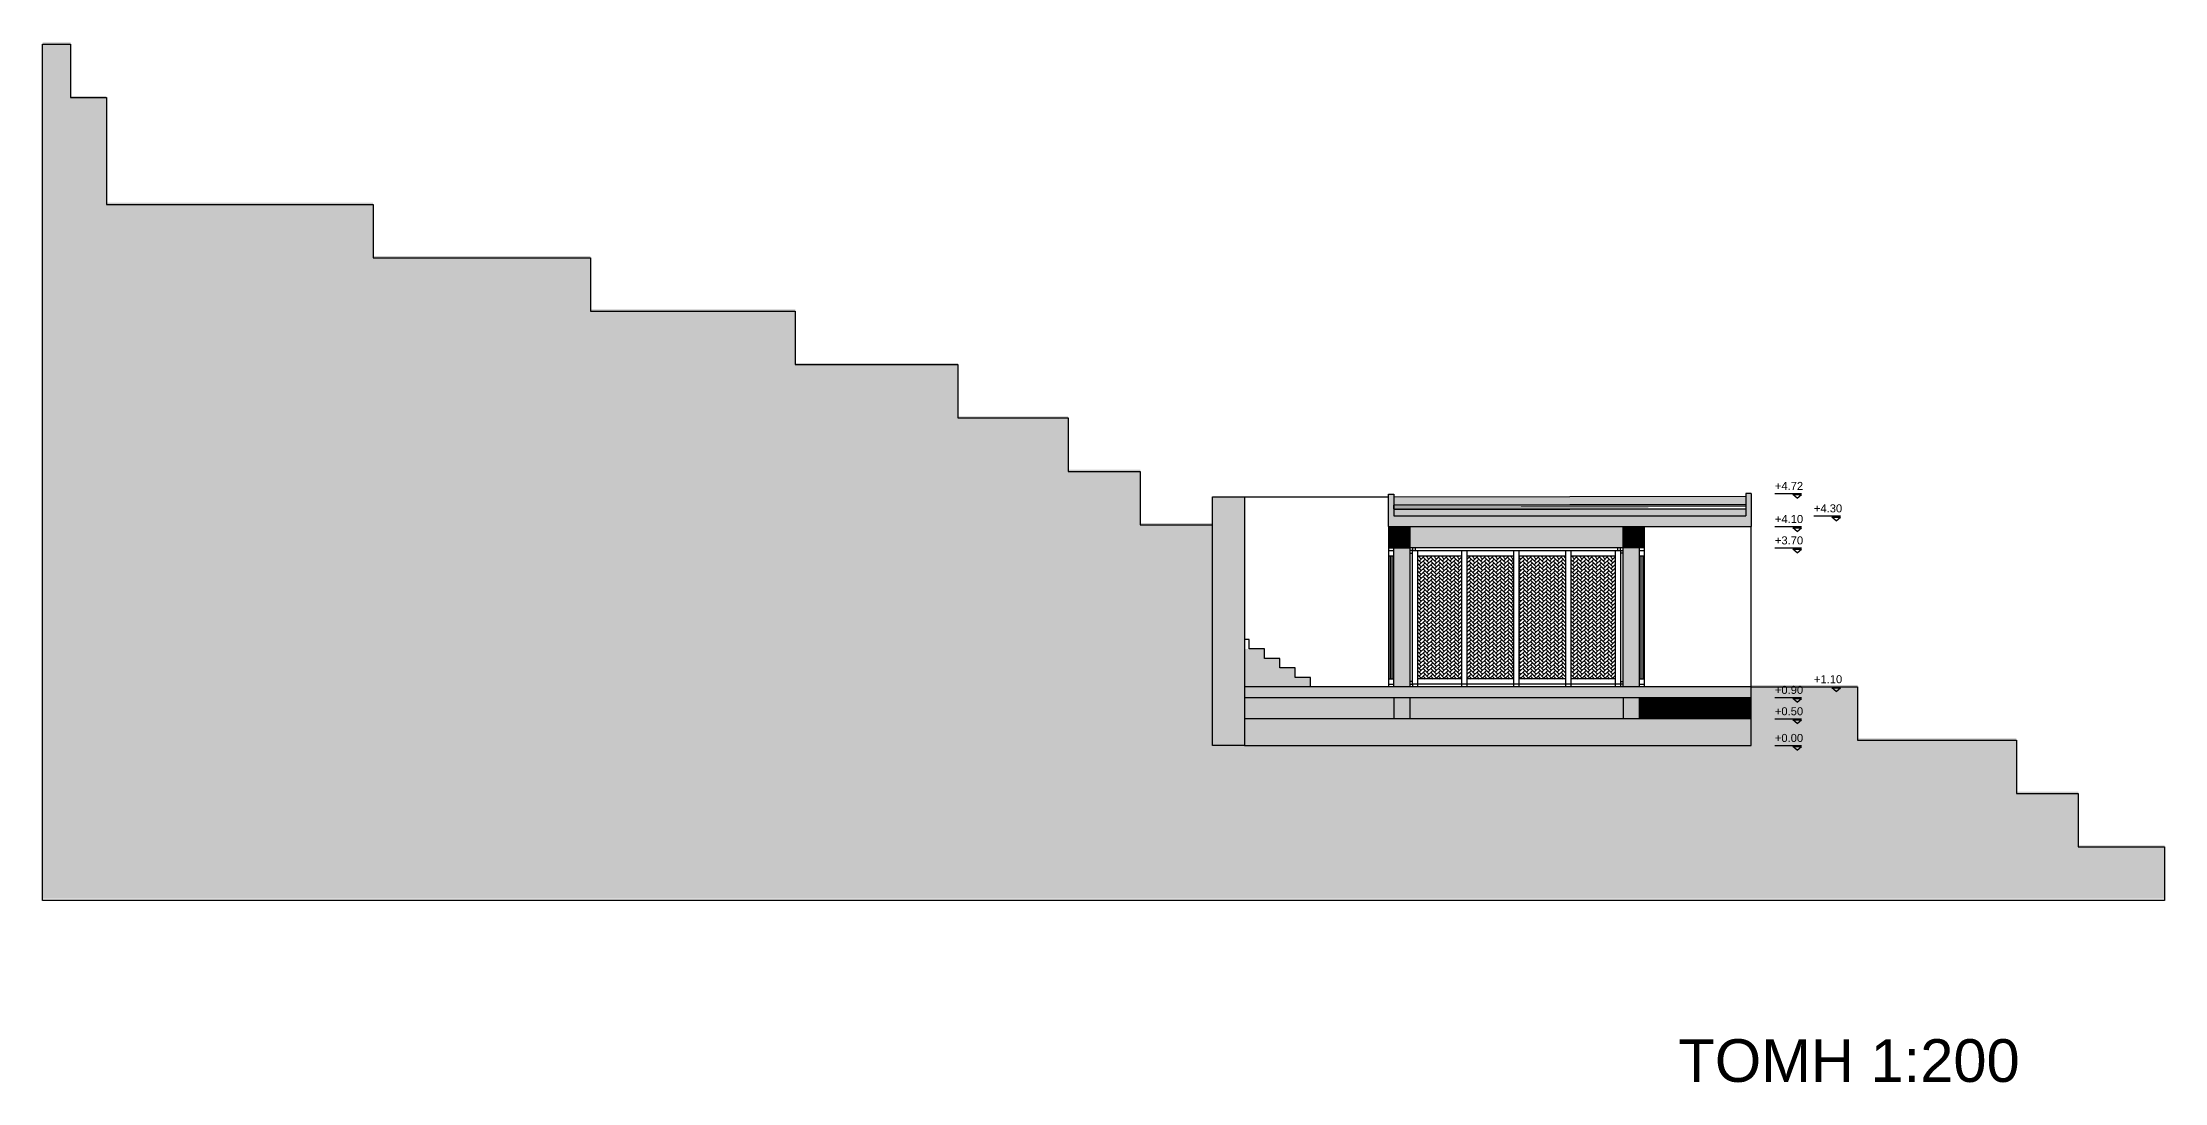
# Model space of a CAD drawing. Header units: millimetres. Extents: x 3409 to 3822, y 896 to 1108.
# Drawn here: x 3782.5 to 3822.28, y 1076.51 to 1095.99 of the extents above; entities that cross this region are included whole.
import ezdxf

# ---------------------------------------------------------------- set-up
doc = ezdxf.new("R2010")
doc.units = ezdxf.units.MM
for name, color, linetype in [('a-epipla', 8, 'Continuous'), ('a-skales', 4, 'Continuous'), ('a-toixoi', 5, 'Continuous'), ('edafos', 2, 'Continuous'), ('Hatch', 27, 'Continuous'), ('Layer1', 5, 'Continuous'), ('line', 1, 'Continuous'), ('toixoi_provolh', 150, 'Continuous')]:
    doc.layers.add(name, color=color, linetype=linetype)
doc.styles.get("Standard").update_dxf_attribs({"font": 'arial.ttf'})
doc.linetypes.add('BATTING', pattern='A,0.00254,-2.54,[134,ltypeshp.shx,S=2.54,R=0,X=-2.54,Y=0],-5.08,[134,ltypeshp.shx,S=2.54,R=180,X=2.54,Y=0],-2.54', length=10.16254)
pattern_1 = [(0, (280.9093, -242.173434), (0.055245, 0.055245), [0.055245, -0.055245]), (0, (280.9093, -242.15272), (0.055245, 0.055245), [0.055245, -0.055245]), (0, (280.9093, -242.132), (0.055245, 0.055245), [0.055245, -0.055245]), (90, (280.916203, -242.125095), (-0.055245, 0.055245), [0.055245, -0.055245]), (90, (280.93692, -242.125095), (-0.055245, 0.055245), [0.055245, -0.055245]), (90, (280.957637, -242.125095), (-0.055245, 0.055245), [0.055245, -0.055245])]

msp = doc.modelspace()

# ---------------------------------------------------------------- hatches: boundary and pattern name
at = {"layer": 'a-epipla', "true_color": 0x000000}
h = msp.add_hatch(color=18, dxfattribs=at)
h.dxf.hatch_style = 1
h.paths.add_polyline_path([(3814.533, 1087.542), (3814.433, 1087.542), (3814.433, 1087.122), (3807.833, 1087.122), (3807.833, 1087.532), (3807.733, 1087.532), (3807.733, 1086.922), (3814.533, 1086.922)])
at = {"layer": 'a-epipla'}
h = msp.add_hatch(dxfattribs=at)
h.set_pattern_fill('AR-HBONE', color=256, scale=0.0005)
h.set_pattern_definition([(45, (925.71913, -309.039257), (0, 0.071842049), [0.1524, -0.0508]), (135, (925.755053, -309.003336), (7e-18, 0.071842049), [0.1524, -0.0508])])
h.paths.add_polyline_path([(3809.108, 1086.372), (3808.283, 1086.372), (3808.283, 1084.072), (3809.108, 1084.072)])
h.paths.add_polyline_path([(3810.083, 1086.372), (3809.208, 1086.372), (3809.208, 1084.072), (3810.083, 1084.072)])
h.paths.add_polyline_path([(3811.058, 1086.372), (3810.183, 1086.372), (3810.183, 1084.072), (3811.058, 1084.072)])
h.paths.add_polyline_path([(3811.983, 1086.372), (3811.158, 1086.372), (3811.158, 1084.072), (3811.983, 1084.072)])
h = msp.add_hatch(dxfattribs=at)
h.set_pattern_fill('EARTH', color=256, scale=0.0087)
h.set_pattern_definition(pattern_1)
h.paths.add_polyline_path([(3805.033, 1083.722), (3805.033, 1083.322), (3807.833, 1083.322), (3807.833, 1083.722)])
h.paths.add_polyline_path([(3808.133, 1083.722), (3808.133, 1083.322), (3812.133, 1083.322), (3812.133, 1083.722)])
h = msp.add_hatch(dxfattribs=at)
h.set_pattern_fill('EARTH', color=256, scale=0.0087)
h.set_pattern_definition(pattern_1)
h.paths.add_polyline_path([(3812.433, 1083.722), (3812.433, 1083.322), (3814.533, 1083.322), (3814.533, 1083.722)])
at = {"layer": 'a-skales', "true_color": 0x000000}
h = msp.add_hatch(dxfattribs=at)
h.set_pattern_fill('AR-SAND', color=18, scale=0.0085)
h.set_pattern_definition([(37.5, (280.9093, -242.14095), (-0.013600266, 0.416001252), [0, -0.328168, 0, -0.36703, 0, -0.3508375]), (7.5, (280.9093, -242.14095), (0.38209479, 0.609301335), [0, -0.177038, 0, -0.295783, 0, -0.1133475]), (327.5, (280.64374, -242.14095), (0.672343515, 0.001221607), [0, -0.10795, 0, -0.38862, 0, -0.507365]), (317.5, (280.64374, -242.14095), (0.649022985, 0.189489925), [0, -0.053975, 0, -0.254762, 0, -0.291465])])
h.paths.add_polyline_path([(3804.433, 1086.989), (3803.08, 1086.989), (3803.08, 1087.989), (3801.727, 1087.989), (3801.727, 1088.989), (3799.662, 1088.989), (3799.662, 1089.989), (3796.613, 1089.989), (3796.613, 1090.989), (3792.774, 1090.989), (3792.774, 1091.989), (3788.703, 1091.99), (3788.703, 1092.99), (3783.703, 1092.99), (3783.703, 1094.989), (3783.033, 1094.989), (3783.033, 1095.989), (3782.506, 1095.989), (3782.505, 1079.955), (3822.278, 1079.955), (3822.278, 1080.955), (3820.661, 1080.955), (3820.661, 1081.955), (3819.501, 1081.955), (3819.501, 1082.955), (3816.524, 1082.955), (3816.524, 1083.955), (3814.533, 1083.955), (3814.533, 1083.755), (3814.533, 1083.355), (3814.533, 1082.855), (3805.033, 1082.855), (3804.433, 1082.855)])
at = {"layer": 'Hatch'}
h = msp.add_hatch(color=256, dxfattribs=at)
h.dxf.hatch_style = 1
h.paths.add_polyline_path([(3807.833, 1087.482), (3807.833, 1087.332), (3814.433, 1087.342), (3814.433, 1087.492)])
at = {"layer": 'Hatch', "true_color": 0x939598}
h = msp.add_hatch(color=252, dxfattribs=at)
h.dxf.hatch_style = 1
h.paths.add_polyline_path([(3808.133, 1086.922), (3808.133, 1086.522), (3812.133, 1086.522), (3812.133, 1086.922)])
at = {"layer": 'Hatch', "true_color": 0xc7c8ca}
h = msp.add_hatch(color=9, dxfattribs=at)
h.dxf.hatch_style = 1
h.paths.add_polyline_path([(3807.763, 1086.372), (3807.733, 1086.372), (3807.733, 1084.072), (3807.763, 1084.072)])
h.paths.add_polyline_path([(3807.833, 1086.372), (3807.803, 1086.372), (3807.803, 1084.072), (3807.833, 1084.072)])
at = {"layer": 'Hatch', "true_color": 0x939598}
h = msp.add_hatch(color=252, dxfattribs=at)
h.dxf.hatch_style = 1
h.paths.add_polyline_path([(3808.133, 1086.522), (3807.833, 1086.522), (3807.833, 1086.372), (3807.833, 1084.072), (3807.833, 1083.922), (3808.133, 1083.922)])
h = msp.add_hatch(color=252, dxfattribs=at)
h.dxf.hatch_style = 1
h.paths.add_polyline_path([(3812.433, 1086.522), (3812.133, 1086.522), (3812.133, 1083.922), (3812.433, 1083.922)])
at = {"layer": 'Hatch', "true_color": 0xc7c8ca}
h = msp.add_hatch(color=9, dxfattribs=at)
h.dxf.hatch_style = 1
h.paths.add_polyline_path([(3812.533, 1086.372), (3812.503, 1086.372), (3812.503, 1084.072), (3812.533, 1084.072)])
h.paths.add_polyline_path([(3812.463, 1086.372), (3812.433, 1086.372), (3812.433, 1084.072), (3812.463, 1084.072)])
at = {"layer": 'Hatch', "true_color": 0x515152}
h = msp.add_hatch(color=251, dxfattribs=at)
h.dxf.hatch_style = 1
h.paths.add_polyline_path([(3806.273, 1083.922), (3806.273, 1084.099), (3805.985, 1084.099), (3805.985, 1084.276), (3805.698, 1084.276), (3805.698, 1084.453), (3805.411, 1084.453), (3805.411, 1084.63), (3805.033, 1084.63), (3805.033, 1083.922)])
at = {"layer": 'Hatch', "true_color": 0x000000}
h = msp.add_hatch(color=18, dxfattribs=at)
h.dxf.hatch_style = 1
h.paths.add_polyline_path([(3805.033, 1083.922), (3805.033, 1083.722), (3814.533, 1083.722), (3814.533, 1083.922)])
at = {"layer": 'Layer1', "true_color": 0x000000}
h = msp.add_hatch(color=18, dxfattribs=at)
h.dxf.hatch_style = 1
h.paths.add_polyline_path([(3805.033, 1087.482), (3804.433, 1087.482), (3804.433, 1082.822), (3805.033, 1082.822), (3805.033, 1083.922)])
at = {"layer": 'Layer1', "true_color": 0x636466}
h = msp.add_hatch(color=251, dxfattribs=at)
h.dxf.hatch_style = 1
h.paths.add_polyline_path([(3814.433, 1087.122), (3814.433, 1087.252), (3807.833, 1087.242), (3807.833, 1087.122)])
at = {"layer": 'Layer1', "true_color": 0x000000, "transparency": 33554559}
h = msp.add_hatch(color=18, dxfattribs=at)
h.dxf.hatch_style = 1
h.paths.add_polyline_path([(3808.133, 1086.922), (3807.733, 1086.922), (3807.733, 1086.522), (3808.133, 1086.522)])
h = msp.add_hatch(color=18, dxfattribs=at)
h.dxf.hatch_style = 1
h.paths.add_polyline_path([(3812.533, 1086.922), (3812.133, 1086.922), (3812.133, 1086.522), (3812.533, 1086.522)])
at = {"layer": 'Layer1', "true_color": 0x939598}
h = msp.add_hatch(color=252, dxfattribs=at)
h.dxf.hatch_style = 1
h.paths.add_polyline_path([(3808.133, 1083.722), (3807.833, 1083.722), (3807.833, 1083.322), (3808.133, 1083.322)])
h.paths.add_polyline_path([(3812.433, 1083.722), (3812.133, 1083.722), (3812.133, 1083.322), (3812.433, 1083.322)])
at = {"layer": 'Layer1', "true_color": 0x000000}
h = msp.add_hatch(color=18, dxfattribs=at)
h.dxf.hatch_style = 1
h.paths.add_polyline_path([(3814.533, 1082.822), (3814.533, 1083.322), (3807.833, 1083.322), (3805.033, 1083.322), (3805.033, 1082.822)])

# ---------------------------------------------------------------- linework, layer by layer
at = {"layer": 'a-epipla'}
for p, q in [((3805.033, 1087.482), (3807.733, 1087.482)), ((3807.833, 1087.482), (3814.433, 1087.492)), ((3814.974, 1087.542), (3815.474, 1087.542)), ((3815.309, 1087.521), (3815.474, 1087.521)), ((3815.392, 1087.453), (3815.309, 1087.521)), ((3815.392, 1087.453), (3815.474, 1087.521)), ((3807.833, 1087.332), (3814.433, 1087.342)), ((3807.833, 1087.322), (3814.433, 1087.332)), ((3807.833, 1087.252), (3807.833, 1087.322)), ((3807.833, 1087.252), (3814.433, 1087.262)), ((3807.833, 1087.242), (3814.433, 1087.252)), ((3814.433, 1087.332), (3814.433, 1087.262)), ((3815.706, 1087.122), (3816.206, 1087.122)), ((3816.04, 1087.101), (3816.205, 1087.101)), ((3816.123, 1087.033), (3816.04, 1087.101)), ((3816.123, 1087.033), (3816.205, 1087.101)), ((3814.533, 1083.922), (3814.533, 1086.922)), ((3814.974, 1086.922), (3815.474, 1086.922)), ((3815.309, 1086.901), (3815.474, 1086.901)), ((3815.392, 1086.833), (3815.309, 1086.901)), ((3815.392, 1086.833), (3815.474, 1086.901)), ((3808.183, 1086.472), (3808.133, 1086.472)), ((3808.133, 1086.422), (3808.183, 1086.422)), ((3808.183, 1086.522), (3808.183, 1086.472)), ((3808.183, 1086.472), (3812.083, 1086.472)), ((3808.183, 1083.972), (3808.183, 1086.472)), ((3808.233, 1086.522), (3808.233, 1086.472)), ((3808.283, 1083.922), (3808.283, 1086.472)), ((3808.283, 1086.372), (3809.108, 1086.372)), ((3809.108, 1083.922), (3809.108, 1086.472)), ((3809.208, 1083.922), (3809.208, 1086.472)), ((3809.208, 1086.372), (3810.083, 1086.372)), ((3810.083, 1083.922), (3810.083, 1086.472)), ((3810.183, 1083.922), (3810.183, 1086.472)), ((3810.183, 1086.372), (3811.058, 1086.372)), ((3811.058, 1083.922), (3811.058, 1086.472)), ((3811.158, 1083.922), (3811.158, 1086.472)), ((3811.158, 1086.372), (3811.983, 1086.372)), ((3811.983, 1086.472), (3811.983, 1083.922)), ((3812.033, 1086.472), (3812.033, 1086.522)), ((3812.083, 1086.472), (3812.083, 1086.522)), ((3812.083, 1086.472), (3812.083, 1083.972)), ((3812.083, 1086.472), (3812.133, 1086.472)), ((3812.133, 1086.422), (3812.083, 1086.422)), ((3814.974, 1086.522), (3815.474, 1086.522)), ((3815.309, 1086.501), (3815.474, 1086.501)), ((3815.392, 1086.433), (3815.309, 1086.501)), ((3815.392, 1086.433), (3815.474, 1086.501)), ((3808.183, 1084.022), (3808.133, 1084.022)), ((3808.133, 1083.972), (3808.183, 1083.972)), ((3812.083, 1083.972), (3808.183, 1083.972)), ((3808.183, 1083.972), (3808.183, 1083.922)), ((3809.108, 1084.072), (3808.283, 1084.072)), ((3810.083, 1084.072), (3809.208, 1084.072)), ((3811.058, 1084.072), (3810.183, 1084.072)), ((3811.983, 1084.072), (3811.158, 1084.072)), ((3812.083, 1084.022), (3812.133, 1084.022)), ((3812.133, 1083.972), (3812.083, 1083.972)), ((3812.083, 1083.972), (3812.083, 1083.922)), ((3814.974, 1083.922), (3815.474, 1083.922)), ((3815.706, 1083.922), (3816.206, 1083.922)), ((3816.04, 1083.901), (3816.205, 1083.901)), ((3816.123, 1083.833), (3816.04, 1083.901)), ((3816.123, 1083.833), (3816.205, 1083.901)), ((3814.974, 1083.722), (3815.474, 1083.722)), ((3815.309, 1083.701), (3815.474, 1083.701)), ((3815.392, 1083.633), (3815.309, 1083.701)), ((3815.392, 1083.633), (3815.474, 1083.701)), ((3814.974, 1083.322), (3815.474, 1083.322)), ((3815.309, 1083.301), (3815.474, 1083.301)), ((3815.392, 1083.233), (3815.309, 1083.301)), ((3815.392, 1083.233), (3815.474, 1083.301)), ((3814.974, 1082.822), (3815.474, 1082.822)), ((3815.309, 1082.801), (3815.474, 1082.801)), ((3815.392, 1082.733), (3815.309, 1082.801)), ((3815.392, 1082.733), (3815.474, 1082.801))]:
    msp.add_line(p, q, dxfattribs=at)
msp.add_lwpolyline([(3806.273, 1083.922), (3806.273, 1084.099), (3805.985, 1084.099), (3805.985, 1084.276), (3805.698, 1084.276), (3805.698, 1084.453), (3805.411, 1084.453), (3805.411, 1084.63), (3805.123, 1084.63), (3805.123, 1084.807), (3805.033, 1084.807)], dxfattribs=at)
at = {"layer": 'a-toixoi'}
for p, q in [((3807.733, 1086.922), (3807.733, 1087.532)), ((3814.533, 1087.542), (3814.533, 1086.922)), ((3807.833, 1087.122), (3814.433, 1087.122)), ((3807.733, 1086.922), (3814.533, 1086.922)), ((3812.133, 1086.522), (3812.133, 1086.922)), ((3812.533, 1086.522), (3812.533, 1086.922)), ((3807.733, 1086.522), (3807.733, 1086.372)), ((3807.733, 1086.472), (3807.833, 1086.472)), ((3807.733, 1086.372), (3807.833, 1086.372)), ((3807.833, 1086.372), (3807.833, 1086.522)), ((3812.533, 1086.522), (3812.133, 1086.522)), ((3812.433, 1086.522), (3812.433, 1086.372)), ((3812.433, 1086.472), (3812.533, 1086.472)), ((3812.433, 1086.372), (3812.533, 1086.372)), ((3812.533, 1086.372), (3812.533, 1086.522)), ((3807.733, 1084.072), (3807.733, 1083.922)), ((3807.733, 1084.072), (3807.833, 1084.072)), ((3807.733, 1083.972), (3807.833, 1083.972)), ((3807.833, 1083.922), (3807.833, 1084.072)), ((3812.433, 1084.072), (3812.433, 1083.922)), ((3812.433, 1084.072), (3812.533, 1084.072)), ((3812.433, 1083.972), (3812.533, 1083.972)), ((3812.533, 1083.922), (3812.533, 1084.072))]:
    msp.add_line(p, q, dxfattribs=at)
for points in [[(3807.733, 1087.532), (3807.833, 1087.532), (3807.833, 1087.122)], [(3814.533, 1087.542), (3814.433, 1087.542), (3814.433, 1087.122)], [(3807.733, 1086.922), (3807.733, 1086.522), (3808.133, 1086.522), (3808.133, 1086.922)], [(3805.033, 1083.722), (3814.533, 1083.722), (3814.533, 1083.922), (3805.033, 1083.922), (3805.033, 1083.722)], [(3807.833, 1083.322), (3805.033, 1083.322), (3805.033, 1082.822), (3814.533, 1082.822), (3814.533, 1083.322), (3807.833, 1083.322)]]:
    msp.add_lwpolyline(points, dxfattribs=at)
at = {"layer": 'edafos'}
for points in [[(3782.505, 1079.922), (3782.505, 1095.957), (3783.033, 1095.957), (3783.033, 1094.957), (3783.703, 1094.957), (3783.703, 1092.957), (3788.703, 1092.957), (3788.703, 1091.957), (3792.774, 1091.957), (3792.774, 1090.957), (3796.613, 1090.957), (3796.613, 1089.957)], [(3814.533, 1083.922), (3816.524, 1083.922), (3816.524, 1082.922), (3819.501, 1082.922), (3819.501, 1081.922), (3820.661, 1081.922), (3820.661, 1080.922), (3822.278, 1080.922), (3822.278, 1079.922), (3782.505, 1079.922), (3782.506, 1095.957)], [(3796.613, 1089.957), (3799.662, 1089.957), (3799.662, 1088.957), (3801.727, 1088.957), (3801.727, 1087.957), (3803.08, 1087.957), (3803.08, 1086.957), (3804.433, 1086.957)], [(3804.433, 1087.482), (3805.033, 1087.482), (3805.033, 1082.822), (3804.433, 1082.822), (3804.433, 1087.482)]]:
    msp.add_lwpolyline(points, dxfattribs=at)
at = {"layer": 'Hatch'}
msp.add_line((3814.533, 1083.322), (3814.533, 1083.722), dxfattribs=at)
at = {"layer": 'line', "linetype": 'BATTING', "lineweight": 5, "ltscale": 0.0034}
for p, q in [((3807.833, 1087.287), (3810.233, 1087.291)), ((3810.217, 1087.291), (3812.601, 1087.294)), ((3812.601, 1087.294), (3814.433, 1087.297))]:
    msp.add_line(p, q, dxfattribs=at)
at = {"layer": 'toixoi_provolh'}
for p, q in [((3808.133, 1086.922), (3808.133, 1083.922)), ((3812.133, 1083.922), (3812.133, 1086.922)), ((3807.733, 1086.372), (3807.733, 1084.072)), ((3807.763, 1086.372), (3807.763, 1084.072)), ((3807.803, 1084.072), (3807.803, 1086.372)), ((3807.833, 1084.072), (3807.833, 1086.372)), ((3812.133, 1086.522), (3808.133, 1086.522)), ((3812.433, 1086.372), (3812.433, 1084.072)), ((3812.463, 1086.372), (3812.463, 1084.072)), ((3812.503, 1084.072), (3812.503, 1086.372)), ((3812.533, 1084.072), (3812.533, 1086.372)), ((3807.833, 1083.722), (3807.833, 1083.322)), ((3808.133, 1083.722), (3808.133, 1083.322)), ((3812.133, 1083.722), (3812.133, 1083.322)), ((3812.433, 1083.722), (3812.433, 1083.322))]:
    msp.add_line(p, q, dxfattribs=at)

# ---------------------------------------------------------------- texts
at = {"layer": 'a-epipla', "attachment_point": 1}
for s, width, insert, char_height in [('+4.72', 0.50358, (3814.974, 1087.759), 0.15), ('+4.10', 0.50358, (3814.974, 1087.139), 0.15), ('+4.30', 0.50358, (3815.706, 1087.339), 0.15), ('+3.70', 0.50358, (3814.974, 1086.739), 0.15), ('+0.90', 0.50358, (3814.974, 1083.939), 0.15), ('+1.10', 0.50358, (3815.706, 1084.139), 0.15), ('+0.50', 0.50358, (3814.974, 1083.539), 0.15), ('+0.00', 0.50358, (3814.974, 1083.039), 0.15), ('\\pxqr;ΤΟΜΗ 1:200', 24.99186, (3794.571, 1077.322), 0.8)]:
    msp.add_mtext_dynamic_manual_height_columns(s, width=width, gutter_width=12.5, heights=[0], dxfattribs=dict(at, insert=insert, char_height=char_height))

doc.saveas('drawing.dxf')
